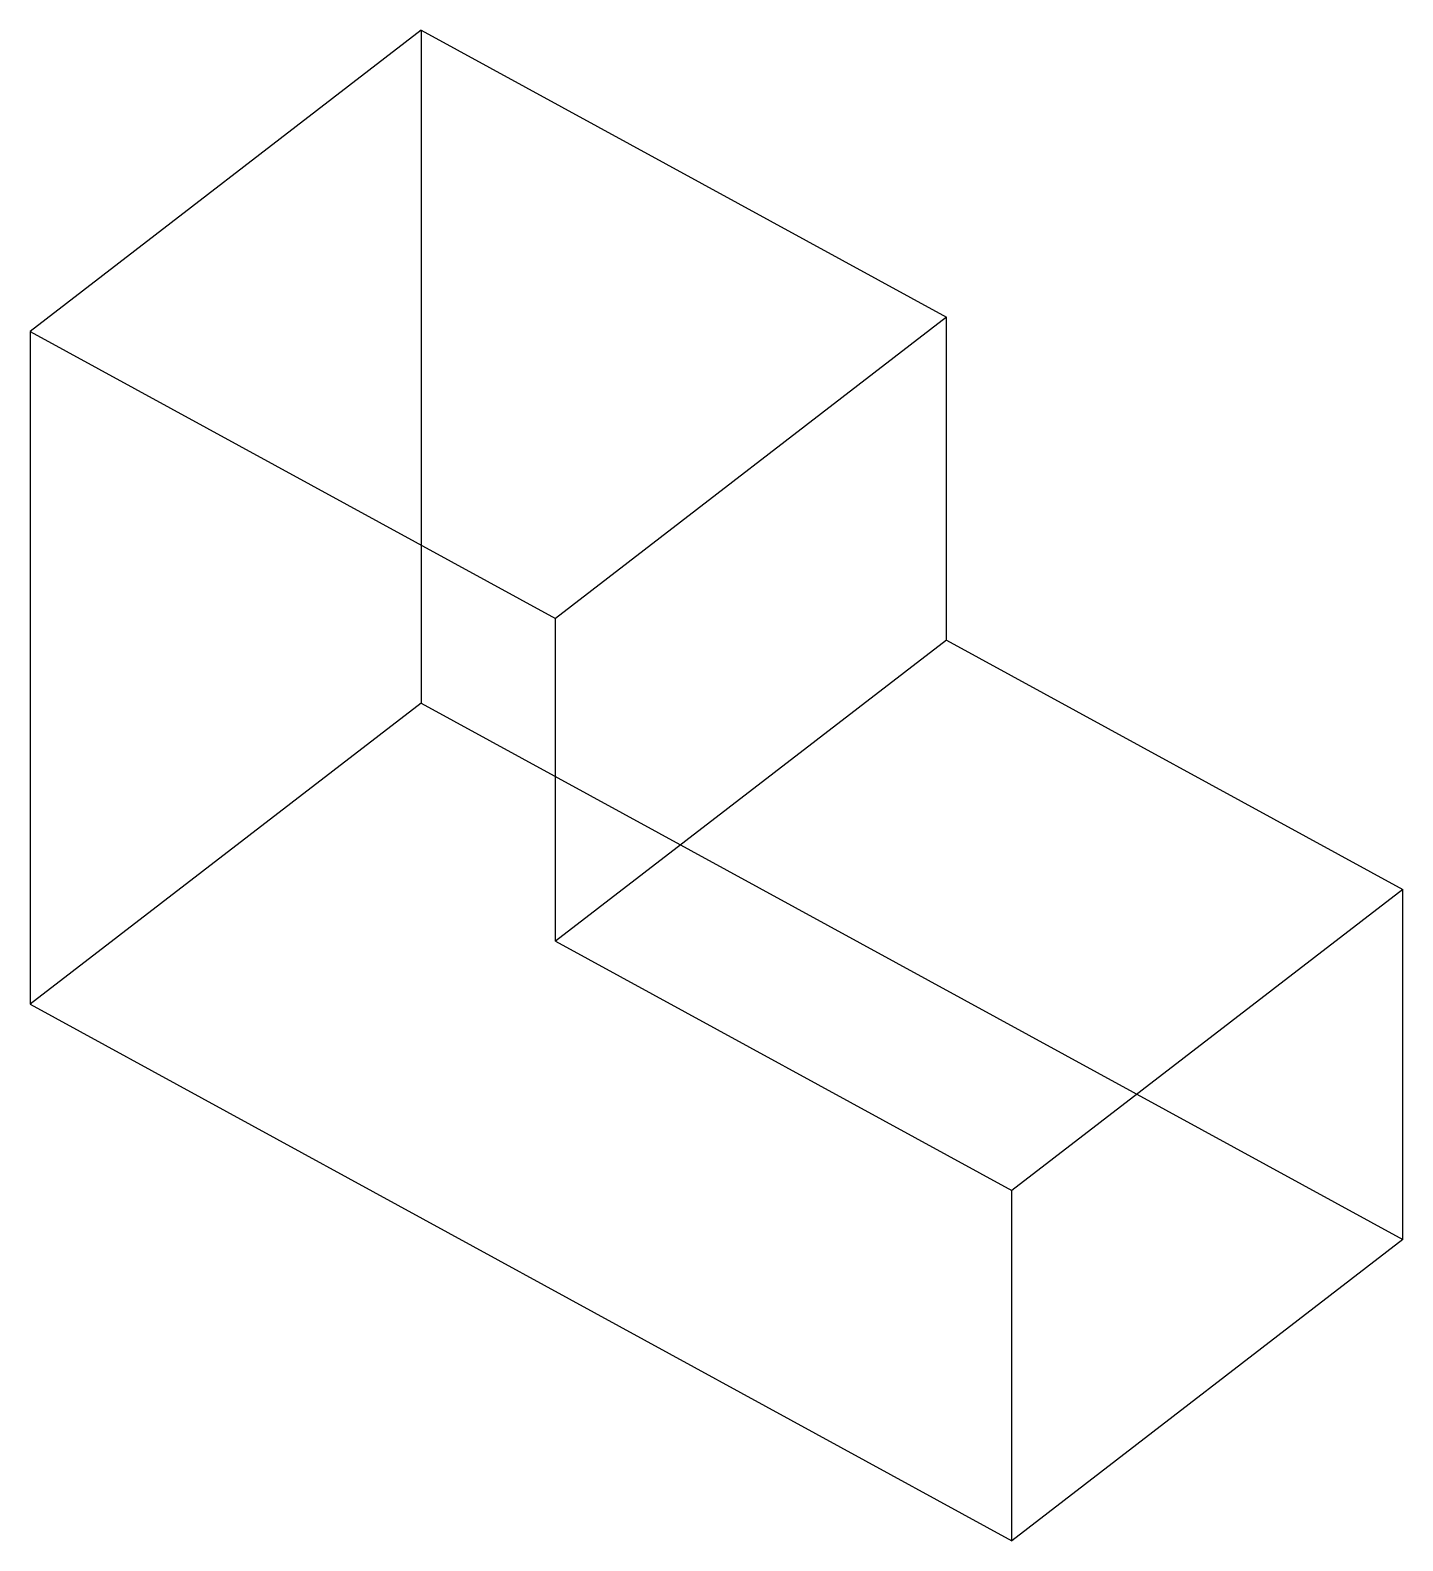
# Model space of a CAD drawing. Header units: metres. Extents: x 170 to 278, y 93 to 212.
import ezdxf

# ---------------------------------------------------------------- set-up
doc = ezdxf.new("R2010")
doc.units = ezdxf.units.M

msp = doc.modelspace()

# ---------------------------------------------------------------- linework, layer by layer
at = {"color": 0, "linetype": 'CONTINUOUS'}
for p, q in [((200.642767, 211.714679, 46.677073), (169.881601, 188.026195, 74.028314)), ((200.642767, 211.714679, 46.677073), (241.97251, 189.133879, 72.749358)), ((241.97251, 189.133879, 72.749358), (211.211345, 165.445396, 100.100598)), ((241.97251, 163.753364, 50.363415), (241.97251, 189.133879, 72.749358)), ((169.881601, 188.026195, 74.028314), (169.881601, 135.105121, 27.351241)), ((169.881601, 188.026195, 74.028314), (211.211345, 165.445396, 100.100598)), ((211.211346, 140.064879, 77.714656), (211.211345, 165.445396, 100.100598)), ((241.97251, 163.753364, 50.363415), (211.211346, 140.064879, 77.714656)), ((241.97251, 163.753364, 50.363415), (277.864129, 144.143721, 73.005136)), ((277.864129, 144.143721, 73.005136), (247.102964, 120.455238, 100.356377)), ((277.864129, 116.603163, 48.714006), (277.864129, 144.143721, 73.005136)), ((211.211346, 140.064879, 77.714656), (247.102964, 120.455238, 100.356377)), ((169.881601, 135.105121, 27.351241), (247.102964, 92.914679, 76.065247)), ((247.102964, 92.914679, 76.065247), (247.102964, 120.455238, 100.356377)), ((277.864129, 116.603163, 48.714006), (247.102964, 92.914679, 76.065247))]:
    msp.add_line(p, q, dxfattribs=at)
at = {"color": 0}
for p, q in [((200.642767, 211.714679, 46.677073), (200.642767, 158.793605)), ((200.642767, 158.793605), (169.881601, 135.105121, 27.351241)), ((200.642767, 158.793605), (277.864129, 116.603163, 48.714006))]:
    msp.add_line(p, q, dxfattribs=at)

doc.saveas('drawing.dxf')
